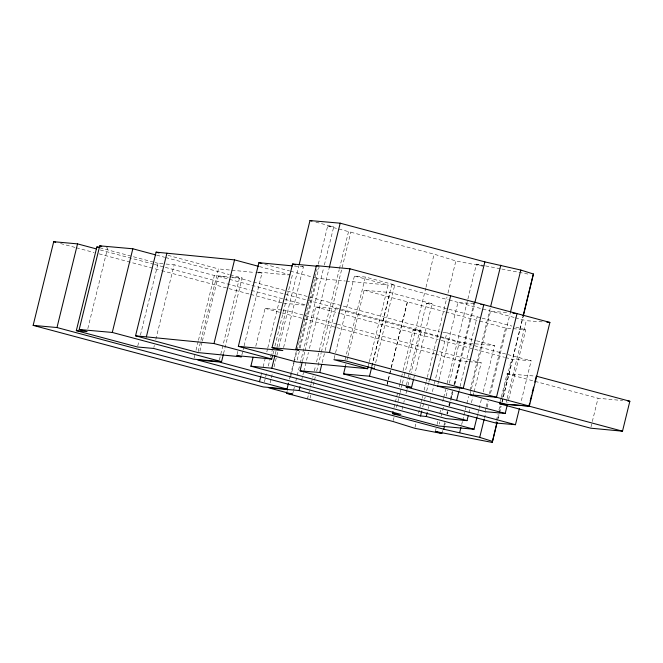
<?xml version="1.0" encoding="UTF-8"?>
<svg xmlns="http://www.w3.org/2000/svg" width="663" height="663" viewBox="0 0 663 663"><rect width="100%" height="100%" fill="white"/><g stroke="black" fill="none" stroke-linecap="round" stroke-linejoin="round"><path stroke-width="0.5" stroke-dasharray="3.31 2.49" d="M87.823 328.616L107.638 247.937L105.682 247.763M137.755 346.003L138.981 341.022M140.448 335.047L158.059 263.335L165.104 263.965M153.849 347.437L154.338 345.448M155.805 339.473L174.154 264.769L214.356 275.518L228.76 276.803M194.052 358.186L194.789 355.202M196.016 350.221L198.212 341.254M198.461 340.26L214.356 275.518M198.154 351.572L218.459 268.905L254.857 272.493M199.936 351.034L202.132 342.067M202.381 341.072L218.284 276.33L228.354 277.267M219.37 359.959L239.426 278.286L286.225 290.817M223.53 353.694L242.128 277.996L230.202 274.805M237.023 354.614L238.241 349.633M241.887 354.862L242.865 350.876M243.106 349.882L243.843 346.89M244.083 345.895L261.943 273.189L257.327 271.946L288.206 274.988M255.769 346.26L265.076 308.386L282.015 310.027M260.957 375.739L261.686 372.747M263.153 366.772L265.357 357.813M266.824 351.838L267.562 348.846M267.802 347.851L280.035 298.052M264.421 381.946L265.399 377.96M265.648 376.965L266.866 371.984M268.333 366.009L270.289 358.037M270.537 357.042L272.253 350.072M272.957 354.075L273.686 351.092M274.913 346.111L292.284 275.394L289.225 275.087M275.228 354.266L275.965 351.274M276.943 347.288L286.002 310.417L304.549 315.389M270.114 382.891L271.092 378.88M271.341 377.877L272.327 373.866M274.051 366.854L277.739 351.829M278.974 346.815L298.905 265.656M283.582 347.578L303.397 266.899L300.447 266.112M289.474 379.12L290.212 376.136M290.452 375.142L293.875 361.194M294.123 360.2L296.328 351.233M286.573 393.366L287.311 390.358M290.51 377.33L293.949 363.307M294.198 362.305L296.908 351.282M297.148 350.279L317.088 269.12M318.315 264.106L327.671 226.033L333.713 226.887L323.875 266.965M299.179 348.1L319.243 266.427M297.181 360.017L299.875 349.061M300.124 348.058L317.245 278.344L345.29 280.996M292.615 394.212L293.353 391.211M293.601 390.209L294.339 387.2M295.814 381.184L299.999 364.153M300.248 363.15L323.627 267.968M302.527 360.846L304.731 351.862M304.98 350.868L315.77 306.944L335.47 308.618L505.894 354.075M301.549 380.487L303.521 372.473M303.77 371.471L308.444 352.434M309.43 348.423L329.113 268.266M307.441 398.96L308.428 394.949M308.668 393.946L310.143 387.938M310.392 386.935L311.129 383.927M311.378 382.932L313.102 375.913M314.328 370.907L315.563 365.893M316.549 361.89L339.191 269.708M339.431 268.706L348.539 231.627L434.124 254.161L455.862 260.965L483.037 266.186M310.052 398.181L310.79 395.181M313.251 385.162L314.237 381.15M314.486 380.148L315.464 376.145M316.699 371.131L321.124 353.097M321.373 352.094L350.909 231.859M322.226 362.52L324.92 351.539M325.168 350.545L335.47 308.618M334.127 358.666L335.345 353.686M335.594 352.691L354.432 275.999L365.379 277.035L394.767 284.916L375.44 363.597M345.075 359.702L365.379 277.035M345.514 365.951L346.003 363.962M346.981 359.976L347.71 356.984M347.959 355.99L364.103 290.253L390.051 292.524L432.102 303.762L414.972 373.476M368.371 365.727L369.109 362.736M369.349 361.741L388.186 285.049L354.432 275.999M371.719 366.299L391.775 284.626L394.767 284.916M371.951 366.233L390.051 292.524M374.454 367.584L375.192 364.592M387.026 384.465L388.004 380.487M388.253 379.485L390.938 368.529M391.187 367.534L407.331 301.798L444.815 311.784M387.192 384.482L388.17 380.496M388.41 379.501L391.104 368.545M391.344 367.551L407.496 301.814M393.996 407.646L397.667 392.703M399.134 386.728L399.864 383.744M400.112 382.75L402.806 371.794M403.046 370.791L413.074 329.959L421.419 330.729L411.143 372.556M393.275 420.491L394.013 417.483M396.474 407.463L399.922 393.432M400.162 392.43L401.148 388.427M401.397 387.424L402.134 384.416M402.383 383.413L404.107 376.402M404.347 375.399L425.762 288.231M426.002 287.228L434.124 254.161M406.436 384.938L408.151 377.968M408.4 376.974L409.378 372.987M409.618 371.993L426.5 303.264L432.102 303.762M402.093 409.411L403.56 403.435M403.808 402.441L404.297 400.452M406.005 393.474L406.742 390.49M406.983 389.496L407.72 386.504M407.969 385.51L410.903 373.559M413.753 378.457L414.731 374.471M415.005 427.295L415.991 423.284M418.452 413.264L421.9 399.242M422.149 398.239L422.638 396.234M424.113 390.225L426.085 382.203M426.326 381.208L427.071 378.2M427.312 377.197L447.003 297.041M447.989 293.029L455.862 260.965M422.745 406.983L424.453 400.013M424.701 399.018L425.19 397.021M426.657 391.046L428.613 383.081M428.862 382.087L429.351 380.09M428.24 408.507L428.729 406.518M430.196 400.543L431.422 395.562M432.4 391.576L434.116 384.606M434.356 383.612L446.837 332.818L475.669 340.533M437.928 384.051L438.657 381.068M438.906 380.073L457.984 302.378L474.857 303.894M435.342 431.48L436.088 428.472M437.066 424.461L437.804 421.453M439.776 413.439L440.762 409.436M442.727 401.413L443.464 398.413M443.713 397.41L445.685 389.396M447.16 383.38L476.448 264.147L484.578 265.714M439.271 424.013L439.76 422.024M441.235 416.049L443.92 405.093M446.124 396.126L447.591 390.151M449.307 383.181L459.335 342.34L494.565 345.597L483.062 392.405M441.939 433.511L442.677 430.511M443.903 425.497L444.649 422.488M446.862 413.472L447.351 411.474M448.826 405.458L450.061 400.452M450.31 399.449L452.274 391.427M453.998 384.416L473.929 303.256M447.318 413.621L447.807 411.624M449.274 405.648L449.763 403.651M451.238 397.676L452.705 391.692M454.42 384.714L460.288 360.796L468.26 361.567M444.757 425.207L445.246 423.201M447.467 414.184L447.956 412.187M449.431 406.17L452.879 392.148M454.843 384.126L474.783 302.966M459.069 390.507L459.799 387.515M460.047 386.521L477.169 316.798M461.672 424.494L462.409 421.494M462.658 420.491L463.644 416.48M463.893 415.477L466.595 404.455M466.843 403.452L468.567 396.441M470.042 390.432L490.222 308.27M470.241 393.781L471.219 389.794M471.468 388.8L490.545 311.113L508.877 312.837M468.981 412.651L469.711 409.668M471.426 402.69L472.893 396.706M473.142 395.712L473.871 392.72M474.12 391.725L481.222 362.818L438.657 351.398M476.946 417.309L477.683 414.317M477.932 413.322L478.91 409.336M479.15 408.342L481.355 399.383M485.266 410.679L485.996 407.687M486.244 406.692L487.711 400.717M489.418 393.747L505.571 328.011L525.751 329.776L507.891 402.482M484.388 418.336L485.871 412.328M487.098 407.314L488.573 401.306M490.545 393.292L510.237 313.135M500.416 400.792L501.153 397.8M501.394 396.797L507.038 373.841L534.262 376.004M495.75 423.019L496.239 421.03M496.488 420.027L497.954 414.035M498.941 410.049L500.167 405.052M501.634 399.068L511.446 359.131L531.146 360.805L521.093 401.737M497.474 420.284L498.949 414.276M499.189 413.273L500.913 406.253M501.899 402.25L522.817 317.08M498.153 418.386L501.104 406.361M502.09 402.35L523.256 316.185M506.209 402.391L506.93 399.449M507.17 398.471L526.273 320.693L542.699 321.886M590.932 427.187L598.043 398.239L622.665 400.568M166.106 264.056L174.154 264.769M229.788 276.894L242.128 277.996M283.747 303.256L304.599 305.146M232.381 277.631L239.426 278.286M443.008 332.461L446.837 332.818M294.455 266.054L303.397 266.899M346.326 281.087L388.186 285.049M283.01 310.127L286.002 310.417M469.263 361.666L481.222 362.818M255.868 272.592L261.943 273.189M485.589 265.904L500.83 268.838M501.85 269.037L530.301 274.515M315.911 222.146L333.713 226.887M327.671 226.033L348.539 231.627M391.775 284.626L448.271 299.775M449.241 300.041L514.364 317.502M515.358 317.768L526.273 320.693M426.5 303.264L481.139 317.859M482.125 318.124L511.869 326.072M515.839 327.132L525.751 329.776M364.103 290.253L407.331 301.798M445.809 312.049L478.645 320.817M479.639 321.083L505.571 328.011M264.819 264.288L289.549 270.918M290.535 271.184L312.298 277.018M313.292 277.283L317.245 278.344M156.675 255.156L164.631 257.277M165.617 257.542L229.207 274.54M476.664 340.799L494.565 345.597M287.195 291.074L440.108 332.022M218.284 276.33L421.419 330.729M507.825 354.589L531.146 360.805M413.074 329.959L459.335 342.34M99.831 247.771L154.114 262.283M155.101 262.548L158.059 263.335M315.77 306.944L339.763 313.342M340.757 313.607L438.218 339.605M441.177 340.392L504.551 357.299M505.537 357.556L511.446 359.131M100.279 249.959L153.435 264.181M154.429 264.446L164.333 267.098M165.327 267.363L249.421 289.864M251.393 290.386L307.582 305.419M60.582 243.553L75.325 247.498M76.303 247.763L94.105 252.52M99.077 253.854L160.703 270.338M161.681 270.603L249.744 294.165M250.713 294.422L281.808 302.742M507.038 373.841L534.038 381.084M535.041 381.349L598.043 398.239M259.432 266.567L290.286 274.855M167.979 255.338L218.459 268.905M305.527 315.654L336.464 323.958M337.442 324.224L437.679 351.133M265.076 308.386L280.781 312.604M281.767 312.87L335.967 327.423M336.937 327.679L434.638 353.909M435.624 354.175L460.288 360.796M476.448 264.147L482.1 265.896"/><path stroke-width="0.99" d="M492.302 441.326L479.714 437.373L443.771 429.218L299.088 390.507L268.88 387.896L292.615 394.212L286.573 393.366L393.026 421.494L414.765 428.298L441.939 433.511L435.342 431.48L492.244 442.436L496.977 422.29M299.154 264.653L309.977 220.564L340.194 223.182L484.868 261.885L520.82 270.048L533.4 273.993L523.256 316.185M288.496 383.106L287.029 389.082L263.194 386.927L33.15 325.376L53.703 241.713L77.53 243.876L96.326 248.898M33.15 325.376L56.985 327.539L77.53 243.876M223.29 354.688L221.575 361.658L193.811 359.189L153.601 348.44L137.514 346.998L76.32 330.646L96.864 246.976L99.806 247.241M76.32 330.646L87.093 331.599L79.195 329.494L99.748 245.832L132.832 248.782L155.681 254.89M79.195 329.494L112.279 332.445L132.832 248.782M272.708 355.07L271.731 359.056L236.774 355.608L241.398 356.851L197.906 352.567L135.55 335.809L156.103 252.147L234.545 259.871L258.437 266.294M146.357 336.879L166.91 253.208M135.55 335.809L213.992 343.542L234.545 259.871M368.131 366.722L367.642 368.719L296.692 362.006L238.34 346.359L258.885 262.697L292.474 265.871M468.244 415.643L467.017 420.624L446.091 418.602L250.879 366.191L253.084 357.224M259.482 381.714L260.708 376.733M238.34 346.359L282.844 350.57L272.037 347.669L292.582 264.007L316.541 266.178M250.879 366.191L271.805 368.214L274.988 355.26M272.037 347.669L298.69 350.089L295.864 349.302L316.417 265.639L349.981 268.813L549.892 322.417L529.339 406.079L505.728 404.355L371.23 368.296L374.214 368.578L344.835 360.697L333.879 359.661L367.642 368.719M519.378 408.723L515.449 424.693L495.75 423.019L300.074 370.832L302.278 361.849M299.088 390.507L300.074 386.504M329.362 267.264L340.194 223.182M300.074 370.832L319.773 372.507L321.737 364.517M295.864 349.302L329.436 352.476L349.981 268.813M507.162 405.474L505.206 413.439L485.018 411.673L343.558 373.915L345.514 365.951M343.558 373.915L369.506 376.194L371.703 367.227M476.946 417.309L474.012 429.259L438.782 426.011L392.529 413.621L393.018 411.632M505.206 413.439L405.947 386.935L411.549 387.424L413.505 379.451M392.529 413.621L400.866 414.392L197.731 360.001L218.881 361.948L420.541 415.95L421.767 410.969M430.096 379.468L450.649 295.806M420.541 415.95L426.284 416.48L427.262 412.494M443.771 429.218L444.508 426.21M474.783 302.966L484.868 261.885M456.616 400.469L458.821 391.501M459.708 432.516L460.934 427.502M490.711 306.265L500.805 265.183M479.714 437.373L484.147 419.339M510.477 312.132L520.82 270.048M534.809 382.153L536.284 376.161L629.85 401.248L622.499 431.19L590.683 428.182L499.678 403.784L500.167 401.786M523.066 316.077L533.4 273.993M492.244 442.436L497.167 422.389M499.678 403.784L528.925 406.104L529.662 403.112M530.151 401.115L531.627 395.123M532.116 393.134L533.582 387.142M546.809 322.193L549.892 322.417M480.816 304.425L483.791 304.69L463.238 388.361L437.439 386.048M512.947 313.218L517.024 313.599L496.471 397.27L469.992 394.775M627.795 401.057L629.85 401.248M309.977 220.564L311.958 221.094M292.582 264.007L295.532 264.794M258.885 262.697L261.852 263.493M99.748 245.832L101.721 246.354M96.864 246.976L98.845 247.506M53.703 241.713L55.667 242.235M329.436 352.476L529.339 406.079M528.925 406.104L622.499 431.19M369.506 376.194L411.549 387.424M319.773 372.507L515.449 424.693M112.279 332.445L221.575 361.658M426.284 416.48L474.012 429.259M56.985 327.539L287.029 389.082M156.103 252.147L159.07 252.943M213.992 343.542L271.731 359.056M271.805 368.214L467.017 420.624M316.417 265.639L318.298 266.161"/></g></svg>
